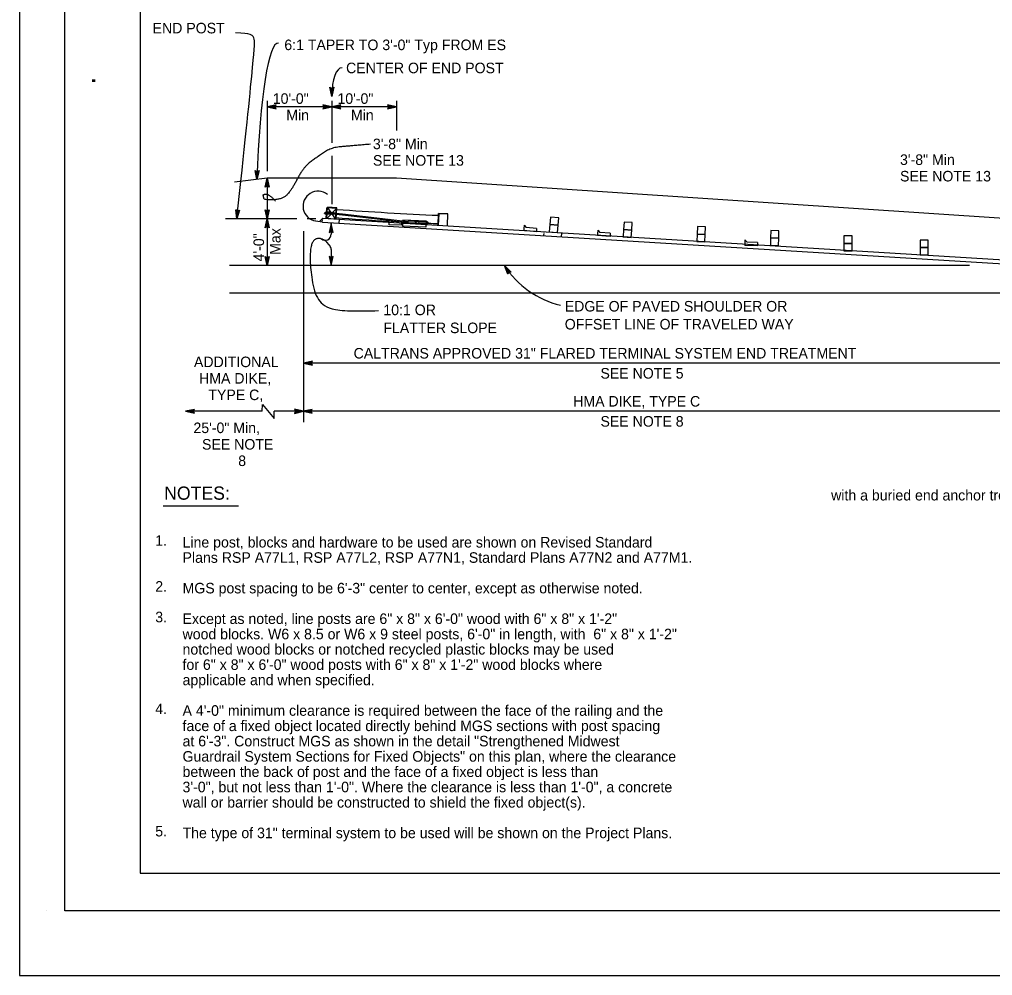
# Model space of a CAD drawing. Extents: x -893 to 867, y -474 to 712.
# Drawn here: x -893 to -248, y -474 to 160 of the extents above; entities that cross this region are included whole.
import ezdxf

# ---------------------------------------------------------------- set-up
doc = ezdxf.new("R2010")
doc.units = 0
for name, color, linetype in [('10 Sheet Format', 7, 'Continuous'), ('56 Stage 3 Anno', 7, 'Continuous'), ('57 Undefined', 7, 'Continuous'), ('60 Nongeo Data', 7, 'Continuous')]:
    doc.layers.add(name, color=color, linetype=linetype)

msp = doc.modelspace()

# ---------------------------------------------------------------- linework, layer by layer
at = {"layer": '10 Sheet Format'}
for p, q in [((-813.45, 643.96), (-813.45, -406.04)), ((-813.45, -406.04), (811.55, -406.04)), ((-875.41, -431.05), (-875.41, -431.05))]:
    msp.add_line(p, q, dxfattribs=at)
for points in [[(-893.45, -474.04), (866.55, -474.04), (866.55, 711.96), (-893.45, 711.96)], [(-863.43, 668.96), (836.57, 668.96), (836.57, -431.04), (-863.43, -431.04)], [(-863.43, 668.96), (836.57, 668.96), (836.57, -431.04), (-863.43, -431.04)]]:
    msp.add_lwpolyline(points, close=True, dxfattribs=at)
at = {"layer": '56 Stage 3 Anno'}
for p, q in [((-686.17, 109.28), (-687.51, 115.28)), ((-687.51, 115.28), (-687.51, 115.28)), ((-687.51, 115.28), (-686.18, 114.48)), ((-686.18, 110.67), (-687.15, 115.04)), ((-686.17, 112.04), (-686.8, 114.86)), ((-686.17, 113.42), (-686.44, 114.63)), ((-686.18, 114.48), (-684.84, 115.28)), ((-684.84, 115.28), (-686.17, 109.28)), ((-685.2, 115.06), (-686.17, 110.66)), ((-685.55, 114.83), (-686.17, 112.04)), ((-685.9, 114.65), (-686.17, 113.42)), ((-684.84, 115.28), (-684.84, 115.28)), ((-729.08, 106.41), (-729.08, 59.6)), ((-723.09, 103.68), (-729.08, 102.34)), ((-723.3, 103.33), (-727.71, 102.34)), ((-723.88, 102.34), (-723.09, 103.68)), ((-723.09, 103.68), (-723.09, 103.68)), ((-686.17, 102.34), (-692.17, 103.67)), ((-692.17, 103.67), (-692.17, 103.67)), ((-692.17, 103.67), (-691.37, 102.34)), ((-687.56, 102.35), (-691.94, 103.31)), ((-686.17, 109.28), (-686.17, 109.28)), ((-686.17, 106.41), (-686.17, 78.35)), ((-680.17, 103.68), (-686.17, 102.34)), ((-680.39, 103.33), (-684.79, 102.34)), ((-680.97, 102.34), (-680.17, 103.68)), ((-680.17, 103.68), (-680.17, 103.68)), ((-643.26, 102.34), (-649.26, 103.67)), ((-649.26, 103.67), (-649.26, 103.67)), ((-649.26, 103.67), (-648.46, 102.34)), ((-644.65, 102.35), (-649.02, 103.31)), ((-643.26, 106.41), (-643.26, 86.54)), ((-686.17, 102.34), (-729.08, 102.34)), ((-729.08, 102.34), (-729.08, 102.34)), ((-729.08, 102.34), (-723.09, 101.01)), ((-727.69, 102.34), (-723.32, 101.37)), ((-723.54, 102.97), (-726.32, 102.34)), ((-726.32, 102.34), (-723.5, 101.72)), ((-723.71, 102.62), (-724.94, 102.35)), ((-724.94, 102.35), (-723.73, 102.08)), ((-723.09, 101.01), (-723.88, 102.34)), ((-723.09, 101.01), (-723.09, 101.01)), ((-691.37, 102.34), (-692.17, 101)), ((-692.17, 101), (-686.17, 102.34)), ((-692.17, 101), (-692.17, 101)), ((-691.96, 101.36), (-687.55, 102.34)), ((-688.93, 102.34), (-691.76, 102.97)), ((-691.72, 101.72), (-688.93, 102.34)), ((-691.55, 102.06), (-690.32, 102.34)), ((-690.32, 102.34), (-691.52, 102.61)), ((-643.26, 102.34), (-686.17, 102.34)), ((-686.17, 102.34), (-686.17, 102.34)), ((-686.17, 102.34), (-680.17, 101.01)), ((-686.17, 102.34), (-686.17, 102.34)), ((-684.78, 102.34), (-680.41, 101.37)), ((-680.62, 102.97), (-683.41, 102.34)), ((-683.41, 102.34), (-680.58, 101.72)), ((-680.8, 102.62), (-682.03, 102.35)), ((-682.03, 102.35), (-680.82, 102.08)), ((-680.17, 101.01), (-680.97, 102.34)), ((-680.17, 101.01), (-680.17, 101.01)), ((-648.46, 102.34), (-649.26, 101)), ((-649.26, 101), (-643.26, 102.34)), ((-649.26, 101), (-649.26, 101)), ((-649.04, 101.36), (-644.64, 102.34)), ((-646.02, 102.34), (-648.85, 102.97)), ((-648.81, 101.72), (-646.02, 102.34)), ((-648.63, 102.06), (-647.4, 102.34)), ((-647.4, 102.34), (-648.61, 102.61)), ((-643.26, 102.34), (-643.26, 102.34)), ((-686.17, 69.84), (-686.17, 37.82)), ((-735.95, 54.08), (-737.06, 60.12)), ((-737.06, 60.12), (-737.06, 60.12)), ((-737.06, 60.12), (-735.76, 59.28)), ((-735.9, 55.47), (-736.7, 59.88)), ((-735.84, 56.84), (-736.36, 59.69)), ((-735.79, 58.22), (-736.01, 59.44)), ((-734.39, 60.03), (-735.95, 54.08)), ((-734.75, 59.82), (-735.9, 55.46)), ((-735.12, 59.6), (-735.84, 56.84)), ((-735.47, 59.44), (-735.79, 58.22)), ((-735.76, 59.28), (-734.39, 60.03)), ((-734.39, 60.03), (-734.39, 60.03)), ((-735.95, 54.08), (-735.95, 54.08)), ((-730.42, 48.92), (-729.08, 54.92)), ((-730.07, 49.14), (-729.09, 53.54)), ((-729.71, 49.37), (-729.09, 52.16)), ((-729.09, 52.16), (-728.46, 49.33)), ((-729.08, 54.92), (-729.08, 28.04)), ((-729.08, 54.92), (-729.08, 54.92)), ((-729.08, 54.92), (-727.76, 48.92)), ((-729.08, 53.53), (-728.11, 49.15)), ((-729.08, 49.72), (-730.42, 48.92)), ((-730.42, 48.92), (-730.42, 48.92)), ((-729.36, 49.55), (-729.09, 50.77)), ((-729.09, 50.77), (-728.82, 49.57)), ((-727.76, 48.92), (-729.08, 49.72)), ((-727.76, 48.92), (-727.76, 48.92)), ((-729.08, 28.04), (-730.41, 34.04)), ((-730.41, 34.04), (-730.41, 34.04)), ((-730.41, 34.04), (-729.08, 33.24)), ((-729.08, 28.04), (-730.41, 34.04)), ((-730.41, 34.04), (-730.41, 34.04)), ((-730.41, 34.04), (-729.08, 33.24)), ((-729.09, 29.43), (-730.06, 33.81)), ((-729.09, 29.43), (-730.06, 33.81)), ((-729.08, 30.8), (-729.71, 33.63)), ((-729.08, 30.8), (-729.71, 33.63)), ((-729.08, 32.19), (-729.35, 33.39)), ((-729.08, 32.19), (-729.35, 33.39)), ((-729.08, 33.24), (-727.75, 34.04)), ((-727.75, 34.04), (-729.08, 28.04)), ((-729.08, 33.24), (-727.75, 34.04)), ((-727.75, 34.04), (-729.08, 28.04)), ((-728.1, 33.83), (-729.08, 29.42)), ((-728.1, 33.83), (-729.08, 29.42)), ((-728.46, 33.59), (-729.08, 30.8)), ((-728.46, 33.59), (-729.08, 30.8)), ((-728.81, 33.42), (-729.08, 32.19)), ((-728.81, 33.42), (-729.08, 32.19)), ((-727.75, 34.04), (-727.75, 34.04)), ((-727.75, 34.04), (-727.75, 34.04)), ((-709.4, 28.04), (-756.79, 28.04)), ((-730.42, 22.04), (-729.08, 28.04)), ((-730.07, 22.26), (-729.09, 26.66)), ((-729.08, 28.04), (-729.08, -3.01)), ((-729.08, 28.04), (-729.08, 28.04)), ((-729.08, 28.04), (-729.08, 28.04)), ((-729.08, 28.04), (-729.08, 28.04)), ((-729.08, 28.04), (-727.76, 22.04)), ((-729.08, 26.65), (-728.11, 22.28)), ((-696.72, 28.04), (-702.54, 28.04)), ((-729.08, 22.84), (-730.42, 22.04)), ((-730.42, 22.04), (-730.42, 22.04)), ((-729.71, 22.49), (-729.09, 25.28)), ((-729.36, 22.67), (-729.09, 23.9)), ((-729.09, 25.28), (-728.46, 22.45)), ((-729.09, 23.9), (-728.82, 22.69)), ((-727.76, 22.04), (-729.08, 22.84)), ((-727.76, 22.04), (-727.76, 22.04)), ((-705, 19.74), (-705, -106.89)), ((-686.66, 24.93), (-687.99, 18.93)), ((-687.99, 18.93), (-686.66, 19.73)), ((-686.67, 23.54), (-687.63, 19.17)), ((-686.66, 22.17), (-687.29, 19.35)), ((-686.66, 20.79), (-686.93, 19.58)), ((-686.66, 24.93), (-686.66, 17.74)), ((-685.32, 18.93), (-686.66, 24.93)), ((-686.66, 24.93), (-686.66, 24.93)), ((-685.68, 19.15), (-686.66, 23.55)), ((-686.04, 19.38), (-686.66, 22.17)), ((-686.38, 19.56), (-686.66, 20.79)), ((-686.66, 19.73), (-685.32, 18.93)), ((-687.99, 18.93), (-687.99, 18.93)), ((-685.32, 18.93), (-685.32, 18.93)), ((-686.66, 7.67), (-686.66, -3.01)), ((-729.08, -3.01), (-730.41, 2.99)), ((-730.41, 2.99), (-730.41, 2.99)), ((-730.41, 2.99), (-729.08, 2.19)), ((-729.09, -1.62), (-730.06, 2.76)), ((-729.08, -0.25), (-729.71, 2.58)), ((-729.08, 1.14), (-729.35, 2.34)), ((-729.08, 2.19), (-727.75, 2.99)), ((-727.75, 2.99), (-729.08, -3.01)), ((-728.1, 2.77), (-729.08, -1.63)), ((-728.46, 2.54), (-729.08, -0.25)), ((-728.81, 2.37), (-729.08, 1.14)), ((-727.75, 2.99), (-727.75, 2.99)), ((-686.66, 2.19), (-688, 2.99)), ((-688, 2.99), (-688, 2.99)), ((-688, 2.99), (-686.66, -3.01)), ((-687.65, 2.77), (-686.66, -1.63)), ((-687.29, 2.54), (-686.66, -0.25)), ((-686.94, 2.37), (-686.67, 1.14)), ((-686.67, 1.14), (-686.4, 2.34)), ((-686.66, -3.01), (-685.33, 2.99)), ((-685.33, 2.99), (-686.66, 2.19)), ((-686.66, -1.62), (-685.69, 2.76)), ((-686.66, -0.25), (-686.04, 2.58)), ((-685.33, 2.99), (-685.33, 2.99)), ((-729.08, -3.01), (-729.08, -3.01)), ((-686.66, -3.01), (-686.66, -3.01)), ((-569.49, -8.79), (-571.63, -3.03)), ((-571.63, -3.03), (-571.63, -3.03)), ((-571.63, -3.03), (-567.25, -7.34)), ((-569.31, -8.42), (-570.88, -4.19)), ((-570.87, -4.2), (-567.68, -7.34)), ((-569.14, -8.03), (-570.13, -5.35)), ((-570.13, -5.35), (-568.07, -7.38)), ((-568.8, -7.39), (-569.49, -8.79)), ((-569.49, -8.79), (-569.49, -8.79)), ((-568.94, -7.69), (-569.38, -6.51)), ((-569.38, -6.51), (-568.5, -7.38)), ((-567.25, -7.34), (-568.8, -7.39)), ((-567.25, -7.34), (-567.25, -7.34)), ((-699, -66.48), (-705, -67.82)), ((-240.07, -67.82), (-705, -67.82)), ((-705, -67.82), (-705, -67.82)), ((-705, -67.82), (-699, -69.15)), ((-699.22, -66.83), (-703.62, -67.82)), ((-703.61, -67.82), (-699.24, -68.79)), ((-699.45, -67.19), (-702.24, -67.81)), ((-702.24, -67.81), (-699.41, -68.44)), ((-699.63, -67.54), (-700.86, -67.81)), ((-700.86, -67.81), (-699.65, -68.08)), ((-699.8, -67.82), (-699, -66.48)), ((-699, -69.15), (-699.8, -67.82)), ((-699, -66.48), (-699, -66.48)), ((-699, -69.15), (-699, -69.15)), ((-777.35, -98.38), (-783.26, -99.7)), ((-732.32, -99.7), (-783.26, -99.7)), ((-783.26, -99.7), (-783.26, -99.7)), ((-783.26, -99.7), (-777.35, -101.01)), ((-777.56, -98.73), (-781.9, -99.7)), ((-781.89, -99.71), (-777.58, -100.66)), ((-777.79, -99.09), (-780.54, -99.7)), ((-780.54, -99.7), (-777.76, -100.32)), ((-777.97, -99.43), (-779.18, -99.7)), ((-779.18, -99.7), (-777.99, -99.96)), ((-778.14, -99.7), (-777.35, -98.38)), ((-777.35, -101.01), (-778.14, -99.7)), ((-777.35, -98.38), (-777.35, -98.38)), ((-777.35, -101.01), (-777.35, -101.01)), ((-705, -99.7), (-724.45, -99.7)), ((-705, -99.7), (-711, -98.37)), ((-711, -98.37), (-711, -98.37)), ((-711, -98.37), (-710.2, -99.7)), ((-710.2, -99.7), (-711, -101.04)), ((-711, -101.04), (-705, -99.7)), ((-711, -101.04), (-711, -101.04)), ((-710.79, -100.69), (-706.38, -99.7)), ((-706.39, -99.7), (-710.77, -98.73)), ((-707.76, -99.7), (-710.59, -99.08)), ((-710.55, -100.33), (-707.76, -99.7)), ((-710.38, -99.98), (-709.15, -99.71)), ((-709.15, -99.71), (-710.36, -99.44)), ((-699.31, -98.38), (-705.21, -99.7)), ((-705.21, -99.7), (-705.21, -99.7)), ((-705.21, -99.7), (-699.31, -101.01)), ((-240.07, -99.7), (-705, -99.7)), ((-705, -99.7), (-705, -99.7)), ((-699.52, -98.73), (-703.85, -99.7)), ((-703.84, -99.71), (-699.54, -100.66)), ((-699.75, -99.09), (-702.49, -99.7)), ((-702.49, -99.7), (-699.71, -100.32)), ((-699.92, -99.43), (-701.13, -99.7)), ((-701.13, -99.7), (-699.94, -99.96)), ((-700.09, -99.7), (-699.31, -98.38)), ((-699.31, -101.01), (-700.09, -99.7)), ((-699.31, -98.38), (-699.31, -98.38)), ((-699.31, -101.01), (-699.31, -101.01))]:
    msp.add_line(p, q, dxfattribs=at)
msp.add_lwpolyline([(-747.35, 33.76), (-749.33, 28.04), (-749.96, 34.06), (-749.63, 33.81), (-749.17, 29.4), (-747.72, 33.59), (-748.09, 33.42), (-749.02, 30.74), (-749.31, 33.56), (-748.99, 33.31), (-748.86, 32.09), (-748.46, 33.26), (-748.75, 33.13), (-749.96, 34.06), (-748.75, 33.13)], close=True, dxfattribs=at)
msp.add_lwpolyline([(-732.32, -99.7), (-732.29, -95.15), (-724.41, -104.54), (-724.45, -99.7)], dxfattribs=at)
for centre, radius, start, end in [((-690.6, 17.74), 3.94, 231.41761, 0), ((-690.6, 7.67), 3.94, 0, 41.08083), ((-520.31, 30.2), 61.14, 212.92631, 256.5613)]:
    msp.add_arc(centre, radius, start, end, dxfattribs=at)
for centre, major_axis, ratio, start_param, end_param in [((-722.5, 19.15), (-0.51, -125.47), 0.113099, 3.113237, 4.430692), ((-678.22, 105.18), (1.64, -22.96), 0.338904, 3.078466, 4.508682)]:
    msp.add_ellipse(centre, major_axis=major_axis, ratio=ratio, start_param=start_param, end_param=end_param, dxfattribs=at)
for points, degree in [([(-749.33, 28.04), (-743.96, 75.11), (-738.23, 135.15), (-736.54, 149.02), (-739.92, 151.05), (-750.07, 151.39)], 3), ([(-660.6, 77.5), (-674, 76.36), (-686.65, 75.32), (-694.92, 69.61), (-704.81, 62.76), (-713.55, 45.92), (-719.54, 40.88), (-731.24, 40.31), (-731.52, 43.35), (-732, 44.11), (-728.29, 44.78), (-723.54, 39.83)], 2), ([(-687.63, 10.26), (-688.96, 11.78), (-690.05, 13.17), (-691.37, 13.95), (-693.05, 14.67), (-695.09, 15.19), (-698.43, 14.11), (-700.6, 8.2), (-700.6, -5.31), (-696.96, -25.5), (-684.38, -34.12), (-655.28, -32.88)], 2)]:
    msp.add_open_spline(points, degree=degree, dxfattribs=at)
at = {"layer": '57 Undefined'}
msp.add_line((-798.11, -162.41), (-748.19, -162.41), dxfattribs=at)
at = {"layer": '60 Nongeo Data'}
for p, q in [((-729.08, 54.92), (-750.71, 52.27)), ((-643.26, 54.92), (-729.08, 54.92)), ((-240.07, 28.32), (-643.26, 54.92)), ((-690.56, 31.24), (-690.46, 32.51)), ((-690.46, 32.51), (-689.72, 32.45)), ((-690.03, 28.29), (-689.5, 35.4)), ((-689.23, 32.65), (-689.7, 32.68)), ((-689.55, 28.25), (-689, 35.69)), ((-689.55, 28.25), (-689, 35.69)), ((-683.2, 34.93), (-689.55, 28.25)), ((-683.2, 34.93), (-689.5, 35.4)), ((-689.36, 30.92), (-689.23, 32.65)), ((-683.44, 31.67), (-689.18, 32.62)), ((-689.03, 35.37), (-683.73, 27.82)), ((-682.86, 35.23), (-689, 35.69)), ((-683.73, 27.82), (-683.2, 34.93)), ((-683.73, 27.82), (-683.2, 34.93)), ((-683.41, 27.8), (-682.86, 35.23)), ((-696.92, 26.61), (-692.53, 25.93)), ((-692.14, 28.44), (-694.45, 26.23)), ((-692.53, 25.93), (-692.31, 27.34)), ((-692.3, 25.85), (-240.28, -1.83)), ((-692.23, 27.82), (-692.14, 28.44)), ((-692.14, 28.44), (-240.12, 0.75)), ((-691, 31.58), (-690.95, 32.23)), ((-691, 31.58), (-689.58, 31.47)), ((-690.95, 32.23), (-689.54, 32.13)), ((-690.56, 31.24), (-689.81, 31.19)), ((-683.73, 27.82), (-690.03, 28.29)), ((-689.83, 30.96), (-689.36, 30.92)), ((-689.58, 31.47), (-683.51, 31.02)), ((-689.54, 32.13), (-683.44, 31.67)), ((-683.51, 31.02), (-689.34, 30.93)), ((-683.51, 31.02), (-679.13, 30.69)), ((-683.44, 31.67), (-679.04, 31.35)), ((-681.33, 25.09), (-681.14, 27.62)), ((-679.04, 31.35), (-679.13, 30.69)), ((-679.13, 30.69), (-648.31, 27.09)), ((-679.04, 31.35), (-635.64, 26.28)), ((-648.27, 27.75), (-648.38, 25.51)), ((-648.27, 27.75), (-646.89, 26.19)), ((-647.61, 27.01), (-635.72, 25.63)), ((-639.92, 25.87), (-646.89, 26.19)), ((-639.92, 25.87), (-639.96, 25.05)), ((-639.19, 27.21), (-639.38, 23.16)), ((-623.34, 26.46), (-639.19, 27.21)), ((-623.67, 25.82), (-635.22, 26.36)), ((-623.64, 26.47), (-623.83, 22.43)), ((-623.34, 26.46), (-623.45, 24.19)), ((-622.72, 25.92), (-623.37, 25.95)), ((-622.72, 25.92), (-622.78, 24.66)), ((-615.65, 23.87), (-615.32, 31.64)), ((-615.32, 23.86), (-615.01, 31.31)), ((-609.49, 23.61), (-609.17, 31.39)), ((-648.38, 25.51), (-648.44, 24.13)), ((-640.02, 23.73), (-648.44, 24.13)), ((-639.96, 25.05), (-640.02, 23.73)), ((-623.83, 22.43), (-639.38, 23.16)), ((-623.75, 24.21), (-639.29, 24.94)), ((-623.72, 24.88), (-635.3, 25.42)), ((-622.29, 24.95), (-623.71, 25.01)), ((-622.26, 25.6), (-623.68, 25.67)), ((-622.78, 24.66), (-623.43, 24.69)), ((-622.26, 25.6), (-622.29, 24.95)), ((-558.76, 21.63), (-558.88, 20.25)), ((-550.49, 19.48), (-558.88, 20.25)), ((-558.55, 23.87), (-558.76, 21.63)), ((-558.55, 23.87), (-557.24, 22.25)), ((-550.29, 21.61), (-557.24, 22.25)), ((-550.37, 20.79), (-550.49, 19.48)), ((-550.29, 21.61), (-550.37, 20.79)), ((-545.32, 18.99), (-545.26, 19.64)), ((-509.75, 20.52), (-509.91, 18.28)), ((-509.75, 20.52), (-508.41, 18.93)), ((-545.49, 17.11), (-545.38, 18.33)), ((-533.86, 16.08), (-533.63, 18.6)), ((-509.91, 18.28), (-510.02, 16.9)), ((-501.61, 16.28), (-510.02, 16.9)), ((-501.45, 18.41), (-508.41, 18.93)), ((-501.51, 17.59), (-501.61, 16.28)), ((-501.45, 18.41), (-501.51, 17.59)), ((-412.08, 14.03), (-412.17, 11.79)), ((-412.08, 14.03), (-410.69, 12.48)), ((-412.17, 11.79), (-412.23, 10.41)), ((-403.8, 10.07), (-412.23, 10.41)), ((-403.72, 12.21), (-410.69, 12.48)), ((-403.75, 11.39), (-403.8, 10.07)), ((-403.72, 12.21), (-403.75, 11.39)), ((-263.2, -3.01), (-754.2, -3.01)), ((50.83, -21.3), (-754.2, -21.3))]:
    msp.add_line(p, q, dxfattribs=at)
for points in [[(-609.17, 31.39), (-615.32, 31.64)], [(-609.18, 31.06), (-615.01, 31.31)]]:
    msp.add_lwpolyline(points, dxfattribs=at)
for points in [[(-535.67, 28.64), (-541.07, 29.12), (-541.5, 24.22), (-536.11, 23.74)], [(-486.9, 25.51), (-492.3, 25.87), (-492.63, 20.96), (-487.23, 20.6)], [(-536.11, 23.74), (-541.5, 24.22), (-541.94, 19.34), (-536.54, 18.86)], [(-487.23, 20.6), (-492.63, 20.96), (-492.96, 16.06), (-487.55, 15.7)], [(-438.18, 22.62), (-443.59, 22.86), (-443.82, 17.94), (-438.4, 17.7)], [(-389.51, 20.16), (-394.93, 20.29), (-395.05, 15.37), (-389.63, 15.24)], [(-438.4, 17.7), (-443.82, 17.94), (-444.04, 13.04), (-438.62, 12.8)], [(-389.63, 15.24), (-395.05, 15.37), (-395.17, 10.46), (-389.75, 10.33)], [(-340.98, 16.64), (-346.4, 16.64), (-346.4, 11.72), (-340.98, 11.72)], [(-290.42, 13.87), (-295.83, 13.87), (-295.83, 8.95), (-290.42, 8.95)], [(-340.98, 11.72), (-346.4, 11.72), (-346.4, 6.82), (-340.98, 6.82)], [(-290.42, 8.95), (-295.83, 8.95), (-295.83, 4.04), (-290.42, 4.04)]]:
    msp.add_lwpolyline(points, close=True, dxfattribs=at)
msp.add_circle((-629.48, 25.62), 0.973, dxfattribs=at)
for centre, radius, start, end in [((-695.41, 36.41), 9.91, 50.62367, 261.19286), ((-495.94, 2676.71), 2649.05, 265.95233, 267.41585), ((-517.7, 2301.24), 2278.5, 265.82294, 266.71326), ((-635.2, 25.88), 0.475, 92.49452, 258.23055), ((-517.7, 2301.24), 2278.5, 267.37108, 267.53716)]:
    msp.add_arc(centre, radius, start, end, dxfattribs=at)

# ---------------------------------------------------------------- texts
at = {"layer": '10 Sheet Format'}
msp.add_text('.', height=13.78, rotation=270, dxfattribs=at).set_placement((-845.32, 122.18))
at = {"layer": '57 Undefined'}
for s, height, p in [('END POST', 7, (-805.11, 151.06)), ('6:1 TAPER TO 3\'-0" Typ FROM ES', 7, (-717.71, 139.94)), ('CENTER OF END POST', 7, (-676.75, 124.63)), ('10\'-0"', 7, (-725.39, 104.31)), ('10\'-0"', 7, (-682.47, 104.31)), ('Min', 7, (-716.42, 93.37)), ('Min', 7, (-673.51, 93.37)), ('3\'-8" Min', 7, (-658.92, 74.22)), ('3\'-8" Min', 7, (-309.2, 63.77)), ('SEE NOTE 13', 7, (-658.92, 63.28)), ('SEE NOTE 13', 7, (-309.2, 52.83)), ('10:1 OR', 7, (-652, -35.9)), ('EDGE OF PAVED SHOULDER OR', 7, (-531.65, -33.48)), ('OFFSET LINE OF TRAVELED WAY', 7, (-531.65, -45.4)), ('FLATTER SLOPE', 7, (-652, -47.82)), ('CALTRANS APPROVED 31" FLARED TERMINAL SYSTEM END TREATMENT', 7, (-671.74, -64.67)), ('ADDITIONAL', 7, (-777.68, -70.39)), ('SEE NOTE 5', 7, (-507.97, -77.97)), ('HMA DIKE,', 7, (-774.28, -81.33)), ('TYPE C,', 7, (-768.13, -92.27)), ('HMA DIKE, TYPE C', 7, (-526.04, -96.55)), ('SEE NOTE 8', 7, (-507.94, -109.85)), ('25\'-0" Min,', 7, (-778.01, -114.14)), ('SEE NOTE', 7, (-772.33, -125.08)), ('8', 7, (-748.3, -136.01)), ('NOTES:', 8.75, (-797.43, -158.34)), ('with a buried end anchor treatment and a 31" in-line end treatment at the ends of railing)', 7, (-354.92, -158.84)), ('1.', 7, (-803.35, -188.92)), ('Line post, blocks and hardware to be used are shown on Revised Standard', 7, (-785.24, -190.05)), ('Plans RSP A77L1, RSP A77L2, RSP A77N1, Standard Plans A77N2 and A77M1.', 7, (-785.24, -200.2)), ('2.', 7, (-803.35, -219.37)), ('MGS post spacing to be 6\'-3" center to center, except as otherwise noted.', 7, (-785.24, -220.5)), ('3.', 7, (-803.35, -239.67)), ('Except as noted, line posts are 6" x 8" x 6\'-0" wood with 6" x 8" x 1\'-2"', 7, (-785.24, -240.8)), ('wood blocks. W6 x 8.5 or W6 x 9 steel posts, 6\'-0" in length, with  6" x 8" x 1\'-2"', 7, (-785.24, -250.95)), ('notched wood blocks or notched recycled plastic blocks may be used', 7, (-785.24, -261.1)), ('for 6" x 8" x 6\'-0" wood posts with 6" x 8" x 1\'-2" wood blocks where', 7, (-785.24, -271.25)), ('applicable and when specified.', 7, (-785.24, -281.4)), ('4.', 7, (-803.35, -300.57)), ('A 4\'-0" minimum clearance is required between the face of the railing and the', 7, (-785.24, -301.7)), ('face of a fixed object located directly behind MGS sections with post spacing', 7, (-785.24, -311.85)), ('at 6\'-3". Construct MGS as shown in the detail "Strengthened Midwest', 7, (-785.24, -322)), ('Guardrail System Sections for Fixed Objects" on this plan, where the clearance', 7, (-785.24, -332.15)), ('between the back of post and the face of a fixed object is less than', 7, (-785.24, -342.3)), ('3\'-0", but not less than 1\'-0". Where the clearance is less than 1\'-0", a concrete', 7, (-785.24, -352.45)), ('wall or barrier should be constructed to shield the fixed object(s).', 7, (-785.24, -362.6)), ('5.', 7, (-803.35, -381.77)), ('The type of 31" terminal system to be used will be shown on the Project Plans. ', 7, (-785.24, -382.9))]:
    msp.add_text(s, height=height, dxfattribs=at).set_placement(p)
for s, p in [('Max', (-720.24, 4.09)), ('4\'-0"', (-731.18, -0.24))]:
    msp.add_text(s, height=7, rotation=90, dxfattribs=at).set_placement(p)

doc.saveas('drawing.dxf')
